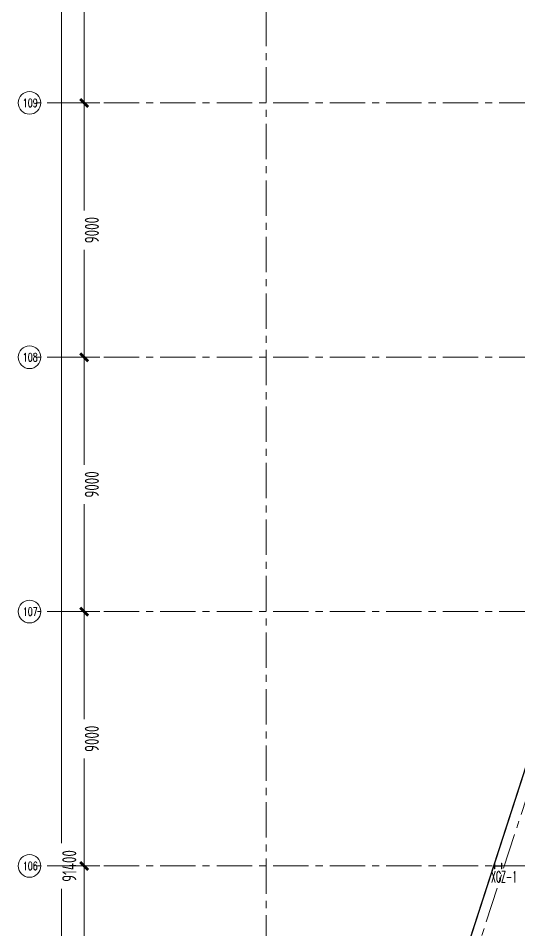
# Model space of a CAD drawing. Extents: x -1201378 to 2367219, y -619313 to 244905.
# Drawn here: x 82366 to 100082, y 180395 to 212650 of the extents above; entities that cross this region are included whole.
import ezdxf
from ezdxf.enums import TextEntityAlignment as Align

# ---------------------------------------------------------------- set-up
doc = ezdxf.new("R2010")
doc.units = 0
doc.header["$LTSCALE"] = 1000
doc.linetypes.add('CENTER', pattern=[2, 1.25, -0.25, 0.25, -0.25])
doc.linetypes.add('HIDDEN', pattern=[0.375, 0.25, -0.125])
doc.layers.get('0').update_dxf_attribs({"linetype": 'CONTINUOUS'})
doc.layers.get('Defpoints').update_dxf_attribs({"linetype": 'CONTINUOUS'})
for name, color, linetype, lineweight in [('S-axis', 111, 'CONTINUOUS', 0), ('S-col', 2, 'CONTINUOUS', 0), ('S-dote', 5, 'CENTER', 0)]:
    doc.layers.add(name, color=color, linetype=linetype, lineweight=lineweight)
doc.layers.add('S-SGJ', color=21, linetype='CONTINUOUS')
doc.layers.add('S-SHAPE2', color=165, linetype='HIDDEN')
doc.styles.add('_TCH_AXIS', font='COMPLEX', dxfattribs={"bigfont": 'GBCBIG'})
doc.styles.add('SS1', font='tj-romans1.shx', dxfattribs={"width": 0.7, "bigfont": 'tj-hztxt1.shx'})
doc.styles.add('TSSD_Dimension', font='tssdeng.shx', dxfattribs={"width": 0.7, "bigfont": 'hztxt.shx'})
doc.dimstyles.new('TSSD_200_200', dxfattribs={"dimtxt": 500, "dimasz": 200, "dimexe": 200, "dimexo": 500, "dimgap": 200, "dimtad": 1, "dimdec": 0, "dimzin": 0, "dimdsep": 46, "dimtxsty": 'TSSD_Dimension', "dimblk": 'ARCHTICK', "dimcen": 0, "dimdle": 200, "dimclrt": 7, "dimadec": 0, "dimazin": 0, "dimtfac": 1, "dimtdec": 0, "dimtix": 1, "dimtmove": 2, "dimatfit": 3, "dimfxl": 1, "dimtolj": 1, "dimtzin": 0, "dimarcsym": 0})

# ---------------------------------------------------------------- blocks, each defined once
blk = doc.blocks.new('_ArchTick')
at = {"color": 0, "linetype": 'ByBlock', "const_width": 0.5}
blk.add_lwpolyline([(-0.71, -0.71), (0.71, 0.71)], dxfattribs=at)
blk = doc.blocks.new('*D2986')
at = {"layer": 'Defpoints', "color": 0, "transparency": 16777216}
for p in [(-215303, 70027), (-214244, 70027), (-214244, 61027)]:
    blk.add_point(p, dxfattribs=at)
at = {"layer": 'S-axis', "color": 0, "lineweight": -2, "transparency": 16777216}
for p, q in [((-214744, 70027), (-215503, 70027)), ((-215303, 70227), (-215303, 66225)), ((-215303, 60827), (-215303, 64829)), ((-214744, 61027), (-215503, 61027))]:
    blk.add_line(p, q, dxfattribs=at)
at = {"layer": 'S-axis', "color": 0, "lineweight": -2, "transparency": 16777216, "xscale": 200, "yscale": 200, "zscale": 200}
for p, rotation in [((-215303, 70027), 90), ((-215303, 61027), 270)]:
    blk.add_blockref('_ArchTick', p, dxfattribs=dict(at, rotation=rotation))
at = {"layer": 'S-axis', "color": 7, "transparency": 16777216, "insert": (-215028, 65527), "char_height": 500, "attachment_point": 5, "rotation": 90, "style": 'TSSD_Dimension'}
blk.add_mtext('\\A1;9000', dxfattribs=at)
blk = doc.blocks.new('*D2987')
at = {"layer": 'Defpoints', "color": 0, "transparency": 16777216}
for p in [(-215303, 79027), (-214244, 79027), (-214244, 70027)]:
    blk.add_point(p, dxfattribs=at)
at = {"layer": 'S-axis', "color": 0, "lineweight": -2, "transparency": 16777216}
for p, q in [((-214744, 79027), (-215503, 79027)), ((-215303, 79227), (-215303, 75225)), ((-215303, 69827), (-215303, 73829)), ((-214744, 70027), (-215503, 70027))]:
    blk.add_line(p, q, dxfattribs=at)
at = {"layer": 'S-axis', "color": 0, "lineweight": -2, "transparency": 16777216, "xscale": 200, "yscale": 200, "zscale": 200}
for p, rotation in [((-215303, 79027), 90), ((-215303, 70027), 270)]:
    blk.add_blockref('_ArchTick', p, dxfattribs=dict(at, rotation=rotation))
at = {"layer": 'S-axis', "color": 7, "transparency": 16777216, "insert": (-215028, 74527), "char_height": 500, "attachment_point": 5, "rotation": 90, "style": 'TSSD_Dimension'}
blk.add_mtext('\\A1;9000', dxfattribs=at)
blk = doc.blocks.new('*D2988')
at = {"layer": 'Defpoints', "color": 0, "transparency": 16777216}
for p in [(-215303, 88027), (-214244, 88027), (-214244, 79027)]:
    blk.add_point(p, dxfattribs=at)
at = {"layer": 'S-axis', "color": 0, "lineweight": -2, "transparency": 16777216}
for p, q in [((-215303, 88227), (-215303, 84225)), ((-214744, 88027), (-215503, 88027)), ((-215303, 78827), (-215303, 82829)), ((-214744, 79027), (-215503, 79027))]:
    blk.add_line(p, q, dxfattribs=at)
at = {"layer": 'S-axis', "color": 0, "lineweight": -2, "transparency": 16777216, "xscale": 200, "yscale": 200, "zscale": 200}
for p, rotation in [((-215303, 88027), 90), ((-215303, 79027), 270)]:
    blk.add_blockref('_ArchTick', p, dxfattribs=dict(at, rotation=rotation))
at = {"layer": 'S-axis', "color": 7, "transparency": 16777216, "insert": (-215028, 83527), "char_height": 500, "attachment_point": 5, "rotation": 90, "style": 'TSSD_Dimension'}
blk.add_mtext('\\A1;9000', dxfattribs=at)
blk = doc.blocks.new('*D2989')
at = {"layer": 'Defpoints', "color": 0, "transparency": 16777216}
for p in [(-215303, 97027), (-214244, 97027), (-214244, 88027)]:
    blk.add_point(p, dxfattribs=at)
at = {"layer": 'S-axis', "color": 0, "lineweight": -2, "transparency": 16777216}
for p, q in [((-215303, 97227), (-215303, 93225)), ((-214744, 97027), (-215503, 97027)), ((-215303, 87827), (-215303, 91829)), ((-214744, 88027), (-215503, 88027))]:
    blk.add_line(p, q, dxfattribs=at)
at = {"layer": 'S-axis', "color": 0, "lineweight": -2, "transparency": 16777216, "xscale": 200, "yscale": 200, "zscale": 200}
for p, rotation in [((-215303, 97027), 90), ((-215303, 88027), 270)]:
    blk.add_blockref('_ArchTick', p, dxfattribs=dict(at, rotation=rotation))
at = {"layer": 'S-axis', "color": 7, "transparency": 16777216, "insert": (-215028, 92527), "char_height": 500, "attachment_point": 5, "rotation": 90, "style": 'TSSD_Dimension'}
blk.add_mtext('\\A1;9000', dxfattribs=at)
blk = doc.blocks.new('*D2990')
at = {"layer": 'Defpoints', "color": 0, "transparency": 16777216}
for p in [(-215303, 106027), (-214244, 106027), (-214244, 97027)]:
    blk.add_point(p, dxfattribs=at)
at = {"layer": 'S-axis', "color": 0, "lineweight": -2, "transparency": 16777216}
for p, q in [((-215303, 106227), (-215303, 102225)), ((-214744, 106027), (-215503, 106027)), ((-215303, 96827), (-215303, 100829)), ((-214744, 97027), (-215503, 97027))]:
    blk.add_line(p, q, dxfattribs=at)
at = {"layer": 'S-axis', "color": 0, "lineweight": -2, "transparency": 16777216, "xscale": 200, "yscale": 200, "zscale": 200}
for p, rotation in [((-215303, 106027), 90), ((-215303, 97027), 270)]:
    blk.add_blockref('_ArchTick', p, dxfattribs=dict(at, rotation=rotation))
at = {"layer": 'S-axis', "color": 7, "transparency": 16777216, "insert": (-215028, 101527), "char_height": 500, "attachment_point": 5, "rotation": 90, "style": 'TSSD_Dimension'}
blk.add_mtext('\\A1;9000', dxfattribs=at)
blk = doc.blocks.new('*D3020')
at = {"layer": 'Defpoints', "color": 0, "transparency": 16777216}
for p in [(-216103, 115727), (-214344, 115727), (-214344, 24327)]:
    blk.add_point(p, dxfattribs=at)
at = {"layer": 'S-axis', "color": 0, "lineweight": -2, "transparency": 16777216}
for p, q in [((-216103, 115927), (-216103, 70833)), ((-214844, 115727), (-216303, 115727)), ((-216103, 24127), (-216103, 69221)), ((-214844, 24327), (-216303, 24327))]:
    blk.add_line(p, q, dxfattribs=at)
at = {"layer": 'S-axis', "color": 0, "lineweight": -2, "transparency": 16777216, "xscale": 200, "yscale": 200, "zscale": 200}
for p, rotation in [((-216103, 115727), 90), ((-216103, 24327), 270)]:
    blk.add_blockref('_ArchTick', p, dxfattribs=dict(at, rotation=rotation))
at = {"layer": 'S-axis', "color": 7, "transparency": 16777216, "insert": (-215828, 70027), "char_height": 500, "attachment_point": 5, "rotation": 90, "style": 'TSSD_Dimension'}
blk.add_mtext('\\A1;91400', dxfattribs=at)
blk = doc.blocks.new('1#轴网')
at = {"layer": 'S-axis'}
for centre in [(-217234.2, 97028.1), (-217234.2, 88028.1), (-217234.2, 79028.1), (-217234.2, 70028.1)]:
    blk.add_circle(centre, 400, dxfattribs=at)
at = {"layer": 'S-dote'}
for p, q in [((-208858.4, 19038.1), (-208858.4, 124694.3)), ((-99358.5, 97027), (-216950.7, 97027)), ((-99358.5, 88027), (-216950.7, 88027)), ((-99358.5, 79027), (-216950.7, 79027)), ((-99358.5, 70027), (-216950.7, 70027))]:
    blk.add_line(p, q, dxfattribs=at)
blk.add_lwpolyline([(-210946, 37609.6), (-184459.5, 119241.7)], dxfattribs=at)
at = {"layer": 'S-axis', "style": '_TCH_AXIS', "width": 0.705882}
for s, p in [('109', (-217473.5, 96882.8)), ('108', (-217473.5, 87882.8)), ('107', (-217473.5, 78882.8)), ('106', (-217473.5, 69882.8))]:
    blk.add_text(s, height=290.63, dxfattribs=at).set_placement(p)
at = {"layer": 'S-axis'}
for base, p1, p2, picture, middle in [((-216102.5, 115727), (-214344.3, 24327), (-214344.3, 115727), '*D3020', (-215827.5, 70027)), ((-215302.5, 106027), (-214244.3, 97027), (-214244.3, 106027), '*D2990', (-215027.5, 101527)), ((-215302.5, 97027), (-214244.3, 88027), (-214244.3, 97027), '*D2989', (-215027.5, 92527)), ((-215302.5, 88027), (-214244.3, 79027), (-214244.3, 88027), '*D2988', (-215027.5, 83527)), ((-215302.5, 79027), (-214244.3, 70027), (-214244.3, 79027), '*D2987', (-215027.5, 74527)), ((-215302.5, 70027), (-214244.3, 61027), (-214244.3, 70027), '*D2986', (-215027.5, 65527))]:
    dim = blk.add_linear_dim(base=base, p1=p1, p2=p2, angle=90, dimstyle='TSSD_200_200', dxfattribs=at)
    dim.commit()
    dim.dimension.update_dxf_attribs({"geometry": picture, "text_midpoint": middle, "dimtype": 161})

msp = doc.modelspace()

# ---------------------------------------------------------------- linework, layer by layer
at = {"layer": 'S-col', "color": 6}
msp.add_lwpolyline([(99227.3, 182751.8), (99227.3, 182551.8), (99239.3, 182551.8), (99239.3, 182647.8), (99465.3, 182647.8), (99465.3, 182551.8), (99477.3, 182551.8), (99477.3, 182751.8), (99465.3, 182751.8), (99465.3, 182655.8), (99239.3, 182655.8), (99239.3, 182751.8)], close=True, dxfattribs=at)
at = {"layer": 'S-SHAPE2', "ltscale": 2, "const_width": 50}
msp.add_lwpolyline([(201041.5, 137001.8), (90591.5, 137001.8), (90591.5, 156136.3), (114006.5, 228301.8), (201041.5, 228301.8)], dxfattribs=at)

# ---------------------------------------------------------------- block references
at = {"layer": 'S-axis'}
msp.add_blockref('1#轴网', (300000, 112624.8), dxfattribs=at)

# ---------------------------------------------------------------- texts
at = {"layer": 'S-SGJ', "style": 'SS1', "width": 0.5}
msp.add_text('XGZ-1', height=400, dxfattribs=at).set_placement((99104.1, 182268.1), align=Align.MIDDLE_LEFT)

doc.saveas('drawing.dxf')
